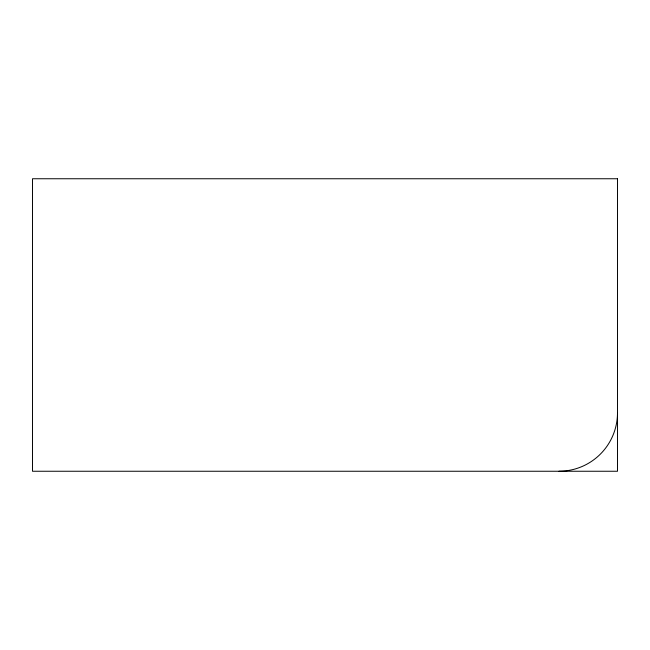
<?xml version="1.0" encoding="UTF-8"?>
<svg xmlns="http://www.w3.org/2000/svg" width="650" height="650" viewBox="0 0 650 650"><rect width="100%" height="100%" fill="white"/><g stroke="black" fill="none" stroke-linecap="round" stroke-linejoin="round"><path stroke-width="0.97" d="M617.5 412.75A58.5 58.5 0 0 1 559 471.25M617.5 178.75L32.5 178.75L32.5 471.25L617.5 471.25L617.5 178.75"/></g></svg>
